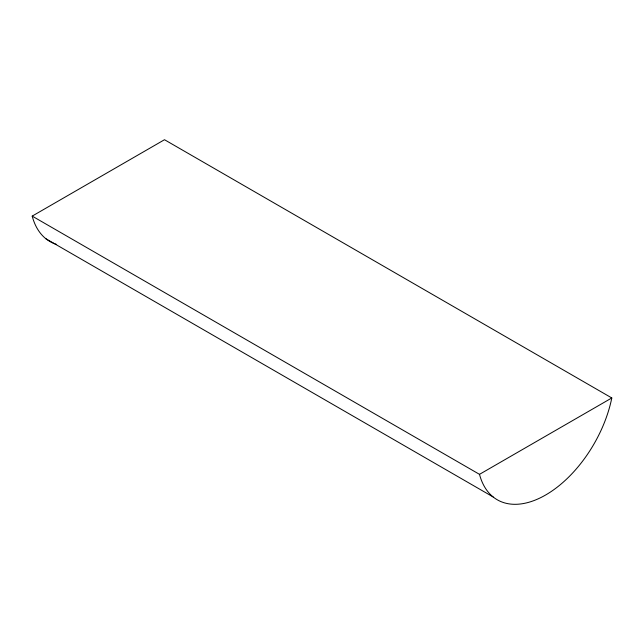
<?xml version="1.0" encoding="UTF-8"?>
<svg xmlns="http://www.w3.org/2000/svg" width="644" height="644" viewBox="0 0 644 644"><rect width="100%" height="100%" fill="white"/><g stroke="black" fill="none" stroke-linecap="round" stroke-linejoin="round"><path stroke-width="0.97" d="M32.2 216.102L164.502 139.716L611.8 397.96A96.753 55.859 -60 0 1 545.653 494.986A96.753 55.859 -60 0 1 479.498 474.346L32.2 216.102A96.753 55.859 -60 0 0 56.6 244.43M479.498 474.346L611.8 397.96M45.829 238.699L493.127 496.943"/></g></svg>
